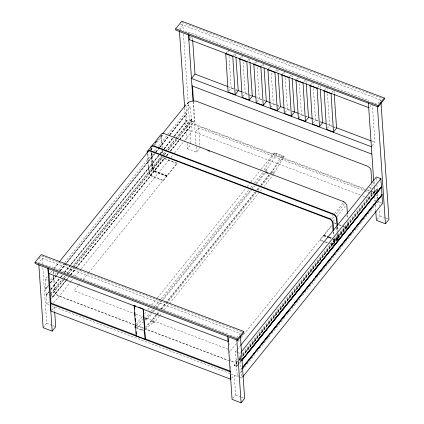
<?xml version="1.0" encoding="UTF-8"?>
<svg xmlns="http://www.w3.org/2000/svg" width="424" height="424" viewBox="0 0 424 424"><rect width="100%" height="100%" fill="white"/><g stroke="black" fill="none" stroke-linecap="round" stroke-linejoin="round"><path stroke-width="0.32" stroke-dasharray="2.12 1.59" d="M265.864 172.398L267.109 170.856L264.852 169.998L264.767 168.763L274.588 153.228L274.545 152.608L284.032 156.207L284.075 156.822L274.254 172.361L274.339 173.596L263.961 186.47M276.846 154.082L265.779 171.163M281.817 155.968L271.996 171.503L269.918 174.078M179.32 29.309L182.845 24.931L183.253 30.867M188.351 32.733L188.791 32.187L368.7 100.424L368.26 100.97M190.456 38.171L191.998 36.257M38.833 258.932L41.298 255.868M236.682 337.827L240.207 333.455L42.236 258.364L38.711 262.742L47.742 266.166L47.965 265.896L227.868 334.128L227.646 334.404M226.135 52.915L227.773 50.885M48.426 285.336L45.765 288.664L45.135 279.395L47.626 276.3M50.535 272.696L52.194 270.634M53.859 268.572L58.841 262.392M155.195 142.867L157.686 139.772M155.46 142.872L157.861 139.899M161.051 135.934L161.851 134.943M54.314 268.477L59.302 262.292M153.567 145.353L154.813 143.805M155.232 143.291L161.873 135.049M150.822 150.048L153.117 147.202M154.643 145.31L163.828 133.915M50.483 280.079L54.638 274.922M55.051 274.408L56.71 272.346M58.374 270.289L64.188 263.076M64.602 262.557L152.651 153.334M154.315 151.278L156.806 148.183M158.465 146.126L167.602 134.79M168.021 134.275L190.445 106.456L185.929 104.739M233.163 55.581L234.801 53.551M45.744 288.357L48.241 285.267M50.313 282.691L58.205 272.902M59.869 270.841L65.683 263.627M66.096 263.113L154.145 153.891M155.804 151.829L159.127 147.711M159.546 147.192L169.097 135.346M169.51 134.827L186.539 113.706L186.014 106.021M50.334 282.999L58.395 272.971M60.054 270.915L155.582 152.417M155.825 152.142L159.318 147.78M159.567 147.504L169.531 135.139M169.95 134.62L186.539 113.706M45.956 288.739L48.034 286.163M50.525 283.073L56.339 275.86M56.752 275.346L58.417 273.284M60.494 270.708L155.603 152.725M156.016 152.211L159.339 148.087M159.753 147.573L169.722 135.208M170.135 134.694L186.73 113.775M48.871 291.829L46.211 295.157L48.681 291.76M50.758 289.184L60.309 277.333M60.727 276.819L62.386 274.757M64.464 272.181L159.572 154.198M159.986 153.684L162.477 150.594M164.141 148.532L173.692 136.682M174.105 136.168L186.984 120.199L186.751 114.088M50.779 289.491L62.577 274.826M64.485 272.489L159.758 154.272M160.177 153.758L163.744 149.359M164.162 148.84L173.882 136.756M174.296 136.242L186.984 120.199M46.396 295.231L48.893 292.141M50.965 289.56L60.521 277.715M60.934 277.201L62.598 275.139M64.671 272.563L70.485 265.35M70.903 264.836L160.198 154.066M160.611 153.552L162.689 150.976M164.348 148.914L174.317 136.549M174.73 136.035L187.169 120.268M240.191 58.247L241.828 56.217M50.467 293.906L65.005 275.87M67.082 273.295L72.064 267.109M72.478 266.595L161.374 156.323M163.033 154.262L165.111 151.686M165.524 151.172L175.494 138.807M175.912 138.288L191.468 119.298L191.595 121.153L177.471 138.669M50.652 293.975L61.867 280.063M63.531 278.001L65.19 275.939M67.268 273.363L161.56 156.398M163.224 154.336L165.302 151.76M165.715 151.246L175.684 138.876M176.098 138.362L191.468 119.298M147.329 154.251L148.596 172.838L150.117 175.096L151.638 176.267L163.288 180.688L163.256 180.189L151.75 175.822L150.504 174.868L149.19 172.918L162.964 155.836M50.599 295.915L63.478 279.941M63.892 279.427L66.388 276.331M68.465 273.756L73.447 267.576M73.861 267.056L162.758 156.79M164.417 154.728L166.494 152.152M168.153 150.091L176.877 139.268M177.296 138.754L191.415 121.232L191.282 119.224M63.658 279.856L50.779 295.83L53.048 296.842L51.214 296.148M64.072 279.342L66.149 276.766M68.227 274.19L73.628 267.491M74.041 266.977L162.933 156.705M164.597 154.643L166.669 152.068M168.333 150.006L177.057 139.183M150.504 174.868L164.274 157.786L165.519 158.74L177.025 163.108L177.062 163.6L163.288 180.688M49.645 305.195L46.82 304.125L49.311 301.035M51.389 298.454L65.513 280.937M65.927 280.423L68.418 277.333M70.495 274.757L75.477 268.572M75.896 268.058L164.772 157.808M166.436 155.746L168.508 153.17M170.172 151.108L187.615 129.468L187.191 120.575M53.037 296.689L65.916 280.714M66.33 280.2L68.82 277.105M70.898 274.529L75.467 268.864M75.885 268.35L164.777 158.078M166.436 156.016L168.932 152.926M170.591 150.864L193.853 122.006L191.595 121.153M53.048 296.842L65.927 280.868M66.34 280.354L68.831 277.264M70.909 274.683L75.896 268.503M76.309 267.989L165.201 157.717M166.865 155.656L168.943 153.08M170.602 151.018L179.326 140.196M179.739 139.681L193.853 122.006M193.524 101.606L195.077 124.359L194.637 124.905L369.596 191.266M247.627 60.404L248.856 58.883M53.413 303.261L70.856 281.621M71.274 281.107L73.352 278.531M75.011 276.469L80.825 269.256M81.238 268.742L170.533 157.972M170.952 157.458L173.029 154.882M174.688 152.82L184.239 140.975M184.657 140.455L192.13 131.186L190.445 106.456M51.871 310.055L54.352 306.976L54.664 311.592M369.919 192.904L198.671 127.953L195.141 132.325L360.209 194.934M228.891 91.07L231.207 88.203L229.045 56.477M254.246 63.579L255.884 61.549M43.137 327.71L46.666 323.337L42.819 266.897M198.671 127.953L200.017 147.738L196.492 152.11L187.456 148.686L190.986 144.308M78.233 285.654L74.089 290.8L135.224 313.988M78.652 285.14L81.138 282.055M83.21 279.48L88.187 273.31M88.605 272.796L177.025 163.108M261.274 66.245L262.912 64.215M242.947 96.402L245.263 93.534L243.1 61.809M268.302 68.911L269.94 66.875M275.738 71.068L276.967 69.541M257.002 101.733L259.318 98.861L257.108 66.478M282.358 74.237L283.995 72.207M289.385 76.903L291.023 74.873M270.671 107.542L273.374 104.193L271.164 71.81M296.413 79.569L298.051 77.539M303.849 81.726L305.079 80.205M285.114 112.397L287.424 109.525L285.219 77.142M310.469 84.901L312.106 82.871M317.496 87.567L319.134 85.537M298.782 118.206L301.48 114.856L299.275 82.473M324.524 90.233L326.162 88.203M136.178 324.254L142.824 316.007M144.489 313.946L146.153 311.884M147.812 309.822L149.476 307.76M151.554 305.185L156.954 298.48M157.368 297.966L246.71 187.143M247.123 186.629L250.446 182.506M250.865 181.991L260.834 169.616M261.253 169.102L274.545 152.608M144.886 318.816L150.695 311.608M151.114 311.094L152.773 309.032M154.431 306.976L160.659 299.249M161.072 298.735L249.079 189.565M250.738 187.509L252.815 184.933M254.474 182.871L264.025 171.031M152.041 312.26L145.178 320.29M152.454 311.746L154.113 309.684M155.778 307.623L162.005 299.901M162.418 299.386L250.42 190.217M252.084 188.155L254.156 185.585M255.82 183.523L265.366 171.678M144.467 319.336L146.725 320.189L151.707 314.009M153.371 311.953L155.03 309.891M157.108 307.315L161.671 301.649M162.085 301.135L251.337 190.424M251.75 189.91L255.073 185.786M256.732 183.73L265.451 172.918M331.897 92.368L333.121 90.842M145.665 327.853L156.467 314.449M156.88 313.935L158.544 311.873M161.035 308.778L255.359 191.77M257.024 189.708L259.101 187.132M260.765 185.071L270.321 173.215M270.735 172.701L284.032 156.207M156.18 315.175L151.612 320.836L145.273 326.628M156.594 314.656L159.085 311.571M161.157 308.995L165.726 303.33M166.139 302.816L255.391 192.104M257.05 190.042L259.128 187.466M260.787 185.405L269.505 174.593M159.35 316.235L153.954 322.929L151.697 322.076L157.092 315.382M157.505 314.862L159.996 311.778M161.661 309.716L256.303 192.305M257.967 190.249L260.039 187.673M261.703 185.611L270.417 174.799M270.835 174.285L272.081 172.738L271.996 171.503L274.254 172.361M313.225 123.055L315.536 120.188L313.241 86.48M159.768 315.721L162.254 312.631M164.332 310.055L168.9 304.395M169.314 303.876L258.566 193.164M260.225 191.102L262.297 188.532M327.28 128.387L329.591 125.52L327.296 91.812M369.977 106.885L371.132 105.449M372.161 145.75L374.901 142.347L372.378 105.338M329.93 219.224L332.988 215.429M334.515 213.537L343.7 202.142M332.321 218.758L334.234 216.383M336.158 213.993L344.542 203.589M333.253 221.18L335.548 218.334M337.069 216.441L346.254 205.046M236.338 343.61L230.948 350.298L229.713 349.827M237.997 341.548L239.655 339.491M241.314 337.435L331.886 225.08M324.44 241.807L320.147 240.18L331.891 225.61M238.511 374.811L237.265 376.358L235.58 351.629L236.825 350.081M237.239 349.567L240.148 345.963M239.014 357.771L240.673 355.709M242.337 353.648L371.488 193.434A6.736 4.749 -3.9 0 0 372.351 191.627M330.407 243.588L331.621 244.049L345.39 226.967L346.567 226.93L347.68 225.897L347.41 221.991M237.838 364.921L236.592 366.463L234.143 365.536L237.456 361.259M239.12 359.202L241.198 356.621M242.857 354.565L374.949 190.705L376.077 191.129M234.143 365.536L237.467 361.418M239.131 359.356L241.208 356.78M242.867 354.718L374.949 190.705M234.133 365.382L236.391 366.241L236.226 363.766L237.472 362.223M239.131 360.161L241.208 357.586M242.873 355.524L377.042 189.088L377.36 191.129M237.244 362.806L236.226 363.766M238.903 360.745L240.98 358.169M242.645 356.107L377.228 189.157M241.092 358.116L238.749 360.601M242.751 356.059L347.68 225.897M370.216 191.505L374.54 193.143L374.98 192.597L374.673 188.049M329.957 243.901L331.796 244.6L333.238 244.553L340.599 235.823M341.002 235.32L348.295 226.278L347.945 221.148M236.391 366.241L237.636 364.693M238.055 364.179L240.959 360.57M238.251 364.407L241.309 360.586M241.834 368.313L241.002 369.346L240.498 361.926L241.33 360.893M231.774 378.293L234.255 375.214L235.601 394.998L232.861 398.401M240.09 377.429L241.781 378.07L241.023 369.654L241.855 368.62M240.175 372.749L241.834 370.693M242.247 370.173L254.707 354.718M257.198 351.629L270.077 335.654M271.736 333.598L285.029 317.11M287.106 314.534L299.98 298.565M302.471 295.47L316.177 278.467M316.59 277.953L329.883 261.47M330.296 260.951L345.247 242.406M345.666 241.892L360.617 223.342M361.031 222.828L374.323 206.34M374.736 205.826L378.06 201.707L382.575 203.419M377.18 219.378L379.92 215.975L379.475 209.377M348.295 226.278L347.012 227.471L345.571 227.518L342.502 226.352M136.581 325.224L142.92 319.431M136.401 328.309L143.227 322.07M141.367 330.19L144.785 327.074M145.58 329.268L153.87 321.694L151.612 320.836L151.697 322.076M237.096 359.722L234.143 361.174L230.598 361.094M237.127 361.635L233.619 362.197L229.04 360.803M331.621 244.049L332.798 244.012L333.905 242.984L333.64 239.072M181.912 22.435L382.538 98.532M180.587 24.078L382.512 100.663M179.919 29.537L182.935 30.676M185.341 31.593L187.148 32.277M371.27 102.115L377.291 104.399L380.816 100.022L380.906 101.341M228.382 86.772L235.182 89.353M235.802 89.586L237.657 90.291M242.602 92.167L251.257 95.448M256.822 97.557L261.767 99.433M264.242 100.371L265.477 100.843M271.042 102.953L277.222 105.295M277.842 105.534L279.077 106M284.642 108.109L291.442 110.691M292.062 110.924L293.917 111.629M298.862 113.505L307.517 116.785M312.462 118.662L319.261 121.243M319.882 121.476L321.736 122.181M327.301 124.29L333.481 126.638M334.101 126.871L335.336 127.338M371.811 141.176L374.901 142.347M231.207 88.203L233.55 89.088M235.892 89.978L237.647 90.646M245.263 93.534L251.119 95.755M259.318 98.861L261.661 99.751M264.004 100.642L265.758 101.304M273.374 104.193L279.225 106.413M287.424 109.525L289.767 110.415M292.11 111.3L293.869 111.968M301.48 114.856L307.336 117.077M315.536 120.188L317.878 121.073M320.221 121.964L321.98 122.631M329.591 125.52L335.395 127.719M191.415 121.232L193.863 122.16M374.959 190.858L377.408 191.786M274.588 153.228L284.075 156.822M195.077 124.359L365.091 188.844M367.566 189.782L371.276 191.192M371.89 191.425L374.98 192.597M370.539 193.143L375.484 195.019M376.099 195.252L378.574 196.19L375.049 200.563L373.194 199.858M187.615 129.468L192.13 131.186M362.684 195.872L366.394 197.282M367.009 197.515L370.719 198.92M264.767 168.763L267.025 169.621L267.109 170.856M272.081 172.738L274.339 173.596M379.92 215.975L385.342 218.031M385.946 218.259L388.956 219.399M336.306 223.522L333.884 222.6L333.916 223.098L335.76 223.798M339.333 224.667L341.76 225.589M342.364 225.817L345.39 226.967M177.062 163.6L165.413 159.186L163.887 158.014L162.975 156.657M338.824 224.959L341.887 226.119M167.045 175.494L155.534 171.126L154.294 170.172L152.979 168.222L151.914 152.582M323.899 234.986L328.743 236.825M329.353 237.053L331.775 237.97M334.197 238.892L336.587 239.316L337.695 238.283L337.43 234.371M167.077 175.987L155.428 171.566L153.901 170.4M323.936 235.484L328.224 237.111M328.839 237.345L335.585 239.899L337.027 239.857L338.31 238.664L337.917 232.893M166.701 175.918L155.189 171.556L153.949 170.596L152.38 168.143L151.336 152.757M323.554 235.415L328.399 237.249M329.008 237.482L332.639 238.86M333.248 239.088L335.061 239.777L336.243 239.74L337.35 238.712L337.085 234.801M166.733 176.416L155.083 171.996L153.557 170.824L152.041 168.572L150.902 151.903M323.591 235.908L330.948 238.701M333.402 239.629L335.241 240.329L336.683 240.281L337.965 239.088L337.615 233.963M323.141 240.832L320.115 239.682L320.147 240.18M325.563 241.749L327.985 242.671M325.054 242.04L329.342 243.668M41.918 256.107L241.929 331.966M230.057 335.315L236.078 337.599M45.135 279.395L49.089 280.895M235.58 351.629L237.838 352.482M238.405 352.699L240.095 353.34L240.498 361.926M135.844 314.226L229.093 349.593M144.95 318.313L146.646 318.954L146.725 320.189M134.599 324.72L57.908 295.48L55.724 293.752L54.855 291.988L53.758 276.188M135.214 324.959L143.879 328.245M144.499 328.478L228.668 360.405M134.435 324.916L57.791 295.692L55.597 293.933L54.701 292.157L53.572 275.886M136.904 325.855L143.709 328.436M144.324 328.669L228.425 360.564M135.881 327.508L134.101 326.83L134.143 327.45L135.834 328.091M136.47 327.731L143.588 330.429L143.63 331.049L136.952 328.515M51.336 305.837L230.545 373.809M231.165 374.042L239.523 377.212M46.666 323.337L52.083 325.394M52.687 325.621L55.698 326.761M235.601 394.998L241.023 397.055M241.627 397.283L244.637 398.428M378.886 200.806L379.247 206.08M376.459 178.276L376.729 182.182M376.904 184.785L377.307 190.641M377.482 193.243L377.837 198.453M377.042 189.088L377.206 191.558M374.228 181.546L374.493 185.447M373.788 182.092L374.053 185.993M374.101 186.645L374.54 193.143M374.795 196.853L375.139 201.882M375.362 205.179L375.722 210.458M371.954 184.403L372.224 188.357M347.505 214.74L347.728 217.947M346.97 215.472L347.187 218.731M334.033 91.149L334.213 93.794M337.525 227.126L337.743 230.333M337.138 226.909L337.44 231.398M336.937 227.206L337.207 231.117M326.978 87.185L327.249 91.149M336.592 227.63L336.863 231.541M333.736 231.822L333.953 235.029M334.176 238.235L334.525 243.36M333.153 231.902L333.418 235.813M320.041 85.844L320.221 88.489M312.923 81.853L313.193 85.823M305.985 80.512L306.165 83.157M298.867 76.527L299.095 79.829M291.929 75.18L292.067 77.163M284.811 71.195L285.039 74.497M277.874 69.849L278.012 71.831M270.756 65.863L270.984 69.165M263.776 63.86L263.956 66.499M256.706 60.531L256.928 63.833M249.768 59.185L249.9 61.173M242.65 55.2L242.873 58.507M235.712 53.859L235.892 56.498M228.594 49.868L228.865 53.832M241.002 369.346L241.023 369.654M228.949 342.963L229.082 344.924M229.485 350.802L229.617 352.763M230.02 358.64L230.195 361.259M230.55 366.484L230.73 369.097M192.517 37.763L192.655 39.745M193.042 101.506L196.084 146.174M196.132 146.837L196.492 152.11M183.475 34.169L188.06 101.442M188.24 104.076L190.938 143.651M184.668 107.791L186.92 140.768M187.101 143.407L187.456 148.686M161.539 134.986L162.429 148.018M162.609 150.621L162.874 154.532M161.056 136.528L161.841 148.066M162.016 150.631L162.281 154.474M151.601 148.018L151.734 149.974M151.214 147.796L151.347 149.752M151.522 152.359L152.635 168.651M151.071 148.909L151.161 150.191M150.684 148.697L150.859 151.262M147.859 153.371L149.19 172.918M153.87 321.694L153.954 322.929M53.445 271.572L53.715 275.531M53.26 271.323L53.525 275.234M45.765 288.664L46.19 294.85M46.211 295.157L46.82 304.125M42.236 258.364L42.591 263.617M371.599 191.086A11.321 7.977 -3.9 0 1 371.504 193.439M369.452 187.344A11.321 7.977 -3.9 0 1 371.026 189.38M369.686 187.222A7.044 4.966 -3.9 0 1 371.472 188.601"/><path stroke-width="0.64" d="M343.7 202.142L343.806 201.697L163.653 133.364L162.212 133.412L160.924 134.604L147.154 151.686L147.239 152.969M175.653 28.853L181.827 21.2L384.314 98.002L384.398 99.237L378.229 106.896L175.737 30.093L175.653 28.853L378.144 105.656L378.229 106.896M188.86 40.153L189.3 39.607L189.003 35.277M35.044 262.286L41.213 254.633L243.705 331.436L243.789 332.67L237.615 340.329L35.128 263.527L35.044 262.286L237.535 339.089L237.615 340.329M192.697 40.407L194.998 74.11L191.473 78.482L371.376 146.72M235.935 57.16L238.235 90.868L235.15 94.695L228.123 92.029L225.727 53.424M59.254 261.878L147.303 152.656M162.673 133.592L185.929 104.739M235.15 94.695L232.755 56.09M249.99 62.492L252.291 96.195L249.206 100.027L242.178 97.361L239.783 58.756M230.948 379.316L51.044 311.078L50.535 303.658L50.981 303.112L48.956 273.427M249.206 100.027L246.81 61.422M264.046 67.824L266.346 101.527L263.256 105.353L256.228 102.693L253.838 64.088M263.256 105.353L260.866 66.748M38.844 264.709L43.137 327.71L52.173 331.139L55.698 326.761L54.707 312.255M278.102 73.156L280.397 106.859L277.312 110.685L270.284 108.019L267.894 69.414M277.312 110.685L274.922 72.08M292.157 78.488L294.452 112.19L291.368 116.017L284.34 113.351L281.949 74.746M291.368 116.017L288.977 77.412M306.213 83.814L308.508 117.522L305.423 121.349L298.395 118.683L296.005 80.078M305.423 121.349L303.033 82.744M320.268 89.146L322.563 122.854L319.479 126.681L312.451 124.015L310.061 85.41M133.905 305.72L134.127 305.444L135.934 306.128M319.479 126.681L317.088 88.075M142.936 309.144L143.158 308.868L145.225 339.216L136.194 335.792L134.127 305.444M334.255 94.451L336.555 128.159L333.471 131.986L326.507 129.347L324.116 90.741M333.471 131.986L331.075 93.381M136.194 335.792L136.417 335.517L50.981 303.112M145.225 339.216L143.423 309.255M378.144 105.656L384.314 98.002M228.154 341.824L228.372 341.548L48.469 273.31L48.129 268.365M237.535 339.089L243.705 331.436M240.562 345.443L376.374 176.978L380.89 178.69L381.457 187.037L241.913 360.14M240.927 352.312L380.89 178.69M230.221 372.171L230.444 371.896L50.535 303.658M241.722 360.071L244.213 356.981M247.123 353.372L247.955 352.344M248.782 351.311L263.733 332.766M264.565 331.732L265.398 330.704M266.224 329.676L267.056 328.642M268.302 327.095L269.134 326.067M269.966 325.038L284.499 307.002M285.744 305.46L286.576 304.427M287.408 303.399L288.654 301.851M289.486 300.823L290.313 299.789M291.145 298.761L304.437 282.273M306.928 279.183L307.76 278.155M308.587 277.121L311.497 273.517M312.329 272.489L325.203 256.515M326.448 254.967L327.28 253.939M328.107 252.911L328.939 251.877M329.771 250.849L345.136 231.785M347.627 228.695L348.459 227.662M349.291 226.633L350.123 225.605M350.95 224.572L365.901 206.027M368.811 202.418L369.643 201.389M370.47 200.356L381.457 187.037M241.744 360.379L381.271 186.963M241.934 360.453L381.293 187.27M242.252 367.799L249.312 359.038M250.139 358.01L250.971 356.981M251.803 355.948L252.635 354.92M253.462 353.886L254.707 352.344M255.54 351.311L270.077 333.28M271.323 331.732L272.155 330.704M272.982 329.676L273.814 328.642M274.646 327.614L289.597 309.064M292.502 305.46L293.334 304.427M294.166 303.399L310.776 282.792M313.686 279.183L314.518 278.155M315.345 277.121L330.296 258.576M331.128 257.548L331.96 256.515M333.206 254.967L334.038 253.939M334.865 252.911L335.697 251.877M336.529 250.849L351.061 232.818M352.307 231.271L353.139 230.243M353.971 229.209L355.217 227.662M356.049 226.633L356.876 225.605M357.708 224.572L371 208.089M371.827 207.055L372.659 206.027M373.491 204.993L374.323 203.965M375.15 202.937L381.987 194.764L242.268 368.106M242.459 368.18L382.008 195.072L381.796 194.69M242.613 377.042L382.575 203.419L382.008 195.072M227.773 336.259L232.076 399.376L241.113 402.8L244.637 398.428L240.429 336.736M375.765 211.115L376.395 220.348L385.432 223.771L388.956 219.399L380.996 102.661M150.939 146.99L152.227 145.798L153.668 145.75L333.826 214.083L335.347 215.254L336.868 217.512L337.435 225.844M150.594 147.414L151.882 146.222L153.324 146.179L333.481 214.512L335.002 215.678L336.524 217.936L337.091 226.268M147.154 151.686L148.437 150.494L149.879 150.446L330.036 218.779L331.563 219.95L333.079 222.208L333.651 230.539M147.769 152.068L148.877 151.034L150.059 150.997L329.93 219.224L331.171 220.178L332.485 222.128L333.063 230.598M189.3 39.607L369.203 107.844M225.51 53.694L232.538 56.36M239.565 59.026L246.588 61.692M253.616 64.358L260.643 67.024M267.671 69.69L274.699 72.356M281.727 75.022L288.755 77.687M295.782 80.353L302.81 83.019M309.838 85.685L316.866 88.346M323.894 91.012L330.858 93.656M194.998 74.11L227.762 86.538M238.272 90.524L241.982 91.934M251.877 95.686L255.582 97.091M266.092 101.076L270.422 102.719M280.312 106.472L284.022 107.876M293.917 111.629L298.242 113.272M308.751 117.257L312.462 118.662M322.351 122.414L326.061 123.824M336.571 127.81L371.196 140.943M191.977 85.902L371.885 154.14M207.712 150.562L209.567 151.267M265.816 172.6L267.671 173.305M138.945 307.273L142.554 308.64M145.448 338.946L230.264 371.117M343.806 201.697L345.332 202.868L346.853 205.126L347.42 213.458M377.424 106.376L385.432 223.771M381.478 187.344L381.987 194.764M368.382 102.825L373.698 180.794M371.822 182.421L370.952 169.923L370.078 168.158L367.354 166.113L196.089 101.108L194.086 101.066A7.044 4.966 -3.9 0 0 192.284 101.124L190.54 101.495A6.736 4.749 -3.9 0 0 187.207 103.626A11.321 7.977 -3.9 0 1 188.558 102.894M236.815 339.799L241.113 402.8M228.123 337.838L228.329 340.933M230.656 374.991L230.863 378.081M192.464 86.008L193.482 100.96M188.479 34.588L192.994 100.854M179.453 31.286L184.626 107.134M134.435 306.488L134.615 309.128M134.843 312.43L135.065 315.726M135.245 318.366L135.468 321.662M135.696 324.964L135.876 327.604M136.146 331.563L136.327 334.197M47.875 268.138L52.173 331.139"/></g></svg>
